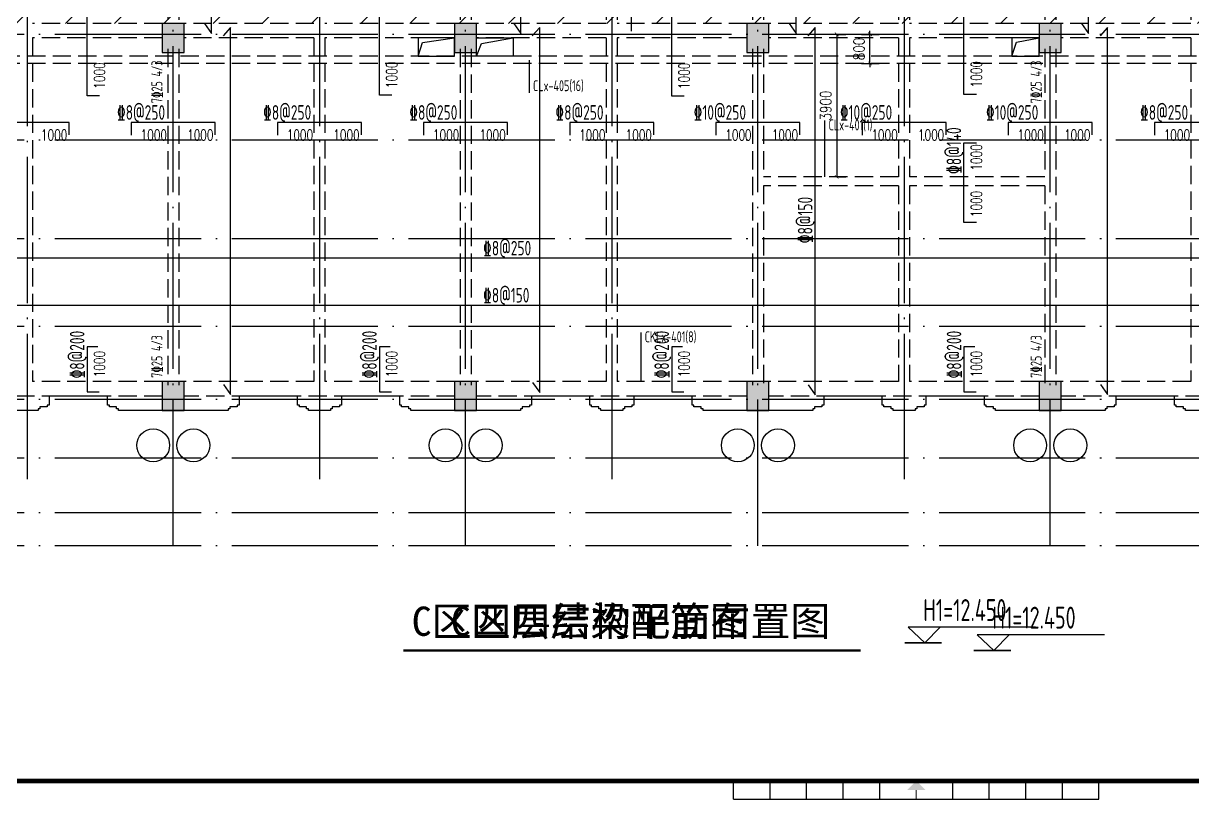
# Model space of a CAD drawing. Header units: millimetres. Extents: x 2998490 to 15040601, y 444546 to 7822218.
# Drawn here: x 14637164 to 14669164, y 7570354 to 7591602 of the extents above; entities that cross this region are included whole.
import ezdxf

# ---------------------------------------------------------------- set-up
doc = ezdxf.new("R2010")
doc.units = ezdxf.units.MM
doc.header["$LTSCALE"] = 2000
doc.linetypes.add('DASH', pattern=[0.35, 0.25, -0.1])
doc.linetypes.add('DOTE', pattern=[2.42, 2, -0.2, 0.02, -0.2])
for name, color, linetype in [('3-AXIS', 3, 'Continuous'), ('3-ban', 84, 'Continuous'), ('3-ban-hatch', 9, 'Continuous'), ('3-ban-rein', 1, 'Continuous'), ('3-ban-TEXT', 7, 'Continuous'), ('3-COLUMN-UP', 2, 'Continuous'), ('3-dote', 43, 'DOTE'), ('3-HATCH', 8, 'Continuous'), ('3-liang-rein-Y', 130, 'Continuous'), ('3-liang-R截面-X', 50, 'Continuous'), ('3-liang-s-1', 44, 'Continuous'), ('3-liang-xu', 120, 'DASH'), ('3-装饰线脚', 7, 'Continuous'), ('图框', 7, 'Continuous')]:
    doc.layers.add(name, color=color, linetype=linetype)
doc.styles.add('DIM_FONT', font='SIMPLEX', dxfattribs={"width": 0.8, "bigfont": 'HZTXT'})
doc.styles.add('TJ1', font='tj-romans1.shx', dxfattribs={"width": 0.8, "bigfont": 'tj-hztxt1.shx'})
doc.styles.add('TSSD_Rein', font='Tssdeng.shx', dxfattribs={"width": 0.7, "bigfont": 'hztxt.shx'})
doc.styles.add('黑体', font='SIMHEI.TTF')
doc.dimstyles.new('DIMN100', dxfattribs={"dimtxt": 300, "dimasz": 100, "dimexe": 250, "dimexo": 300, "dimgap": 150, "dimtad": 1, "dimdec": 0, "dimzin": 0, "dimdsep": 46, "dimtxsty": 'DIM_FONT', "dimblk": 'ARCHTICK', "dimcen": 0.09, "dimclrt": 7, "dimazin": 2, "dimtfac": 1, "dimtdec": 0, "dimtix": 1, "dimtmove": 2, "dimatfit": 3, "dimldrblk": 'ARCHTICK', "dimfxl": 0, "dimtolj": 1, "dimtzin": 0, "dimarcsym": 0})

# ---------------------------------------------------------------- blocks, each defined once
blk = doc.blocks.new('TJAD_TK_A0')
at = {"layer": '图框'}
for p, q in [((1517.5, -436.65), (1517.5, -431.65)), ((1527.5, -436.65), (1527.5, -431.65)), ((1537.5, -436.65), (1537.5, -431.65)), ((1547.5, -436.65), (1547.5, -431.65)), ((1557.5, -436.65), (1557.5, -431.65)), ((1577.5, -436.65), (1577.5, -431.65)), ((1587.5, -436.65), (1587.5, -431.65)), ((1597.5, -436.65), (1597.5, -431.65)), ((1607.5, -436.65), (1607.5, -431.65)), ((1617.5, -436.65), (1617.5, -431.65)), ((1517.5, -436.65), (1617.5, -436.65))]:
    blk.add_line(p, q, dxfattribs=at)
at = {"layer": '图框', "const_width": 1.2}
blk.add_lwpolyline([(2152, -431.7), (2152, 389.3), (998, 389.3), (998, -431.7)], close=True, dxfattribs=at)
at = {"layer": '图框', "const_width": 0.3}
blk.add_lwpolyline([(1567.5, -434.15), (1567.5, -436.65)], dxfattribs=at)
at = {"layer": '图框'}
blk.add_solid([(1570, -434.15), (1565, -434.15), (1567.5, -431.65)], dxfattribs=at)
blk = doc.blocks.new('_ArchTick')
at = {"color": 0, "linetype": 'ByBlock', "const_width": 0.15}
blk.add_lwpolyline([(-0.5, -0.5), (0.5, 0.5)], dxfattribs=at)
blk = doc.blocks.new('*D1808')
at = {"layer": '3-ban', "color": 0, "lineweight": -2}
for p, q in [((14659424, 7591302), (14659424, 7587402)), ((14659426, 7591302), (14659674, 7591302)), ((14659426, 7587402), (14659674, 7587402))]:
    blk.add_line(p, q, dxfattribs=at)
at = {"layer": 'Defpoints', "color": 0}
for p in [(14659126, 7591302), (14659126, 7587402), (14659424, 7587402)]:
    blk.add_point(p, dxfattribs=at)
at = {"layer": '3-ban', "color": 0, "lineweight": -2, "xscale": 100, "yscale": 100, "zscale": 100}
for p, rotation in [((14659424, 7591302), 90), ((14659424, 7587402), 270)]:
    blk.add_blockref('_ArchTick', p, dxfattribs=dict(at, rotation=rotation))
at = {"layer": '3-ban', "color": 7, "insert": (14659124, 7589352), "char_height": 300, "attachment_point": 5, "rotation": 90, "style": 'DIM_FONT'}
blk.add_mtext('\\A1;3900', dxfattribs=at)
blk = doc.blocks.new('*D1810')
at = {"layer": '3-ban', "color": 0, "lineweight": -2}
for p, q in [((14660334, 7591302), (14660334, 7591402)), ((14660105, 7591302), (14660584, 7591302)), ((14660334, 7590502), (14660334, 7591302)), ((14660105, 7590502), (14660584, 7590502)), ((14660334, 7590502), (14660334, 7590402))]:
    blk.add_line(p, q, dxfattribs=at)
at = {"layer": 'Defpoints', "color": 0}
for p in [(14659805, 7591302), (14660334, 7591302), (14659805, 7590502)]:
    blk.add_point(p, dxfattribs=at)
at = {"layer": '3-ban', "color": 0, "lineweight": -2, "xscale": 100, "yscale": 100, "zscale": 100}
for p, rotation in [((14660334, 7591302), 270), ((14660334, 7590502), 90)]:
    blk.add_blockref('_ArchTick', p, dxfattribs=dict(at, rotation=rotation))
at = {"layer": '3-ban', "color": 7, "insert": (14660034, 7590902), "char_height": 300, "attachment_point": 5, "rotation": 90, "style": 'DIM_FONT'}
blk.add_mtext('\\A1;800', dxfattribs=at)

msp = doc.modelspace()

# ---------------------------------------------------------------- hatches: boundary and pattern name
at = {"layer": '3-ban-hatch'}
h = msp.add_hatch(dxfattribs=at)
h.set_pattern_fill('ANSI31', color=8, scale=300, style=0)
h.set_pattern_definition([(225, (29074325.8, 15266828), (673.51921, -673.51921), [])])
h.paths.add_polyline_path([(14691566.9, 7595002), (14691566.9, 7588602), (14692155.7, 7588602), (14692660.5, 7588297.4), (14695264, 7585694.7), (14695493.1, 7585140.6), (14695493.1, 7581461.7), (14695262.8, 7580908.1), (14692660.8, 7578306), (14692106.7, 7578077), (14688427.3, 7578077), (14687873.3, 7578306.2), (14685271.6, 7580907.9), (14685041.9, 7581461.7), (14685041.9, 7583002), (14681566.9, 7583002), (14681566.9, 7588602), (14681566.9, 7591302), (14681566.9, 7591602), (14618716.9, 7591602), (14618716.9, 7595002)])
at = {"layer": '3-HATCH'}
for points in [[(14641566.9, 7591602), (14640966.9, 7591602), (14640966.9, 7590802), (14641566.9, 7590802)], [(14649566.9, 7591602), (14648966.9, 7591602), (14648966.9, 7590802), (14649566.9, 7590802)], [(14657566.9, 7591602), (14656966.9, 7591602), (14656966.9, 7590802), (14657566.9, 7590802)], [(14665566.9, 7591602), (14664966.9, 7591602), (14664966.9, 7590802), (14665566.9, 7590802)], [(14641566.9, 7581802), (14640966.9, 7581802), (14640966.9, 7581002), (14641566.9, 7581002)], [(14649566.9, 7581802), (14648966.9, 7581802), (14648966.9, 7581002), (14649566.9, 7581002)], [(14657566.9, 7581802), (14656966.9, 7581802), (14656966.9, 7581002), (14657566.9, 7581002)], [(14665566.9, 7581802), (14664966.9, 7581802), (14664966.9, 7581002), (14665566.9, 7581002)]]:
    msp.add_hatch(color=256, dxfattribs=at).paths.add_polyline_path(points)

# ---------------------------------------------------------------- linework, layer by layer
at = {"layer": '3-AXIS', "color": 15, "linetype": 'DOTE'}
for p, q in [((14641266.8, 7577302), (14641266.8, 7607816.5)), ((14649266.8, 7577302), (14649266.8, 7607816.5)), ((14657266.8, 7577302), (14657266.8, 7607816.5)), ((14665266.8, 7577302), (14665266.8, 7607816.5)), ((14695266.8, 7591302), (14614408.5, 7591302)), ((14695266.8, 7588402), (14614408.5, 7588402)), ((14695266.8, 7585702), (14614408.5, 7585702)), ((14695266.8, 7583302), (14614408.5, 7583302)), ((14695266.8, 7581302), (14614408.5, 7581302)), ((14695266.8, 7579702), (14614408.5, 7579702)), ((14695266.8, 7578202), (14614408.5, 7578202)), ((14695266.8, 7577302), (14614408.5, 7577302))]:
    msp.add_line(p, q, dxfattribs=at)
at = {"layer": '3-ban'}
msp.add_lwpolyline([(14666755.3, 7574868.2), (14663268.3, 7574868.2), (14663724, 7574436.9), (14663179, 7574436.9), (14664187.8, 7574436.9), (14663724, 7574436.9), (14664148, 7574868.2)], dxfattribs=at)
at = {"layer": '3-ban', "const_width": 70}
msp.add_lwpolyline([(14647559.6, 7574436.9), (14660075.7, 7574436.9)], dxfattribs=at)
at = {"layer": '3-ban-rein'}
for points in [[(14642122.7, 7591597.8), (14642316.1, 7591324.1), (14642316.1, 7595281.4), (14642113, 7595052)], [(14650585.4, 7591597.8), (14650778.8, 7591324.1), (14650778.8, 7595281.4), (14650575.7, 7595052)], [(14658122.7, 7591597.8), (14658316.1, 7591324.1), (14658316.1, 7595281.4), (14658113, 7595052)], [(14666122.7, 7591597.8), (14666316.1, 7591324.1), (14666316.1, 7595281.4), (14666113, 7595052)], [(14639245.3, 7589617), (14638907.3, 7589617), (14638907.3, 7592602), (14639253.3, 7592602)], [(14647245.3, 7589636.7), (14646907.3, 7589636.7), (14646907.3, 7592602), (14647253.3, 7592602)], [(14655245.3, 7589608.2), (14654907.3, 7589608.2), (14654907.3, 7592602), (14655253.3, 7592602)], [(14663245.3, 7589653.7), (14662907.3, 7589653.7), (14662907.3, 7592602), (14663253.3, 7592602)], [(14642643.5, 7581719.8), (14642837, 7581446.2), (14642837, 7591492.3), (14642633.9, 7591262.9)], [(14651101.3, 7581768), (14651294.8, 7581494.4), (14651294.8, 7591492.3), (14651091.7, 7591262.9)], [(14658643.5, 7581707.3), (14658837, 7581433.6), (14658837, 7591492.3), (14658633.9, 7591262.9)], [(14666643.5, 7581715.5), (14666837, 7581441.9), (14666837, 7591492.3), (14666633.9, 7591262.9)], [(14638416.8, 7588549.4), (14638416.8, 7588887.3), (14636116.8, 7588887.3), (14636116.8, 7588541.3)], [(14642416.8, 7588549.4), (14642416.8, 7588887.3), (14640116.8, 7588887.3), (14640116.8, 7588541.3)], [(14646416.8, 7588549.4), (14646416.8, 7588887.3), (14644116.8, 7588887.3), (14644116.8, 7588541.3)], [(14650416.8, 7588549.4), (14650416.8, 7588887.3), (14648116.8, 7588887.3), (14648116.8, 7588541.3)], [(14654416.8, 7588549.4), (14654416.8, 7588887.3), (14652116.8, 7588887.3), (14652116.8, 7588541.3)], [(14658416.8, 7588549.4), (14658416.8, 7588887.3), (14656116.8, 7588887.3), (14656116.8, 7588541.3)], [(14662416.8, 7588549.4), (14662416.8, 7588887.3), (14660116.8, 7588887.3), (14660116.8, 7588541.3)], [(14666416.8, 7588549.4), (14666416.8, 7588887.3), (14664116.8, 7588887.3), (14664116.8, 7588541.3)], [(14670416.8, 7588549.4), (14670416.8, 7588887.3), (14668116.8, 7588887.3), (14668116.8, 7588541.3)], [(14663245.3, 7586152), (14662907.3, 7586152), (14662907.3, 7588335.2), (14663253.3, 7588335.2)], [(14682530.9, 7584833.4), (14682530.9, 7585171.4), (14618819.5, 7585171.4), (14618819.5, 7584825.4)], [(14681204.9, 7584076.7), (14681478.5, 7583883.3), (14618817.4, 7583883.3), (14619046.8, 7584086.4)], [(14639199.4, 7582745), (14638907.3, 7582745), (14638907.3, 7581519), (14639236.6, 7581519)], [(14647199.4, 7582745), (14646907.3, 7582745), (14646907.3, 7581519), (14647236.6, 7581519)], [(14655199.4, 7582745), (14654907.3, 7582745), (14654907.3, 7581519), (14655236.6, 7581519)], [(14663199.4, 7582745), (14662907.3, 7582745), (14662907.3, 7581519), (14663236.6, 7581519)]]:
    msp.add_lwpolyline(points, dxfattribs=at)
at = {"layer": '3-COLUMN-UP'}
for points in [[(14641566.9, 7591602), (14640966.9, 7591602), (14640966.9, 7590802), (14641566.9, 7590802)], [(14649566.9, 7591602), (14648966.9, 7591602), (14648966.9, 7590802), (14649566.9, 7590802)], [(14657566.9, 7591602), (14656966.9, 7591602), (14656966.9, 7590802), (14657566.9, 7590802)], [(14665566.9, 7591602), (14664966.9, 7591602), (14664966.9, 7590802), (14665566.9, 7590802)], [(14641566.9, 7581802), (14640966.9, 7581802), (14640966.9, 7581002), (14641566.9, 7581002)], [(14649566.9, 7581802), (14648966.9, 7581802), (14648966.9, 7581002), (14649566.9, 7581002)], [(14657566.9, 7581802), (14656966.9, 7581802), (14656966.9, 7581002), (14657566.9, 7581002)], [(14665566.9, 7581802), (14664966.9, 7581802), (14664966.9, 7581002), (14665566.9, 7581002)]]:
    msp.add_lwpolyline(points, close=True, dxfattribs=at)
at = {"layer": '3-dote'}
for p, q in [((14637266.8, 7607307.2), (14637266.8, 7579125.6)), ((14645266.8, 7607307.2), (14645266.8, 7579125.6)), ((14653266.8, 7607307.2), (14653266.8, 7579125.6)), ((14661266.8, 7607307.2), (14661266.8, 7579125.6))]:
    msp.add_line(p, q, dxfattribs=at)
at = {"layer": '3-liang-R截面-X'}
for p, q in [((14653802, 7592954), (14653802, 7591385.1)), ((14651003.8, 7590593.9), (14651003.8, 7589705.3)), ((14659093.6, 7588940.4), (14659093.6, 7587402)), ((14654060.2, 7583140.4), (14654060.2, 7581802))]:
    msp.add_line(p, q, dxfattribs=at)
msp.add_lwpolyline([(14664863.1, 7575075.8), (14661376.1, 7575075.8), (14661831.8, 7574644.5), (14661286.8, 7574644.5), (14662295.6, 7574644.5), (14661831.8, 7574644.5), (14662255.7, 7575075.8)], dxfattribs=at)
at = {"layer": '3-liang-R截面-X', "const_width": 70}
msp.add_lwpolyline([(14648631.3, 7574436.9), (14657900.3, 7574436.9)], dxfattribs=at)
at = {"layer": '3-liang-s-1'}
for points in [[(14647966.8, 7590702), (14648966.8, 7590702), (14648966.8, 7591202), (14647966.8, 7591202)], [(14649566.9, 7591202), (14650566.8, 7591202), (14650566.8, 7590702), (14649566.9, 7590702)], [(14664216.8, 7590702), (14664966.8, 7590702), (14664966.8, 7591202), (14664216.8, 7591202)]]:
    msp.add_lwpolyline(points, close=True, dxfattribs=at)
for points in [[(14647966.8, 7590702), (14648085.8, 7591076.1), (14648966.8, 7591202)], [(14649566.9, 7590702), (14649697.7, 7591052.3), (14650566.8, 7591202)], [(14664216.8, 7590702), (14664342.3, 7591084.9), (14664966.8, 7591202)], [(14641266.8, 7581002), (14639766.8, 7581002), (14639766.8, 7581052), (14639716.8, 7581052), (14639716.8, 7581102), (14639516.8, 7581102), (14639516.8, 7581152), (14639466.8, 7581152), (14639466.8, 7581402), (14637866.8, 7581402), (14637866.8, 7581152), (14637816.8, 7581152), (14637816.8, 7581102), (14637616.8, 7581102), (14637616.8, 7581052), (14637566.8, 7581052), (14637566.8, 7581002), (14636966.8, 7581002)], [(14649266.8, 7581002), (14647766.8, 7581002), (14647766.8, 7581052), (14647716.8, 7581052), (14647716.8, 7581102), (14647516.8, 7581102), (14647516.8, 7581152), (14647466.8, 7581152), (14647466.8, 7581402), (14645866.8, 7581402), (14645866.8, 7581152), (14645816.8, 7581152), (14645816.8, 7581102), (14645616.8, 7581102), (14645616.8, 7581052), (14645566.8, 7581052), (14645566.8, 7581002), (14644966.8, 7581002), (14644966.8, 7581052), (14644916.8, 7581052), (14644916.8, 7581102), (14644716.8, 7581102), (14644716.8, 7581152), (14644666.8, 7581152), (14644666.8, 7581402), (14643066.8, 7581402), (14643066.8, 7581152), (14643016.8, 7581152), (14643016.8, 7581102), (14642816.8, 7581101.7), (14642816.8, 7581052), (14642766.8, 7581052), (14642766.8, 7581002), (14641266.8, 7581002)], [(14657266.8, 7581002), (14655766.8, 7581002), (14655766.8, 7581052), (14655716.8, 7581052), (14655716.8, 7581102), (14655516.8, 7581102), (14655516.8, 7581152), (14655466.8, 7581152), (14655466.8, 7581402), (14653866.8, 7581402), (14653866.8, 7581152), (14653816.8, 7581152), (14653816.8, 7581102), (14653616.8, 7581102), (14653616.8, 7581052), (14653566.8, 7581052), (14653566.8, 7581002), (14652966.8, 7581002), (14652966.8, 7581052), (14652916.8, 7581052), (14652916.8, 7581102), (14652716.8, 7581102), (14652716.8, 7581152), (14652666.8, 7581152), (14652666.8, 7581402), (14651066.8, 7581402), (14651066.8, 7581152), (14651016.8, 7581152), (14651016.8, 7581102), (14650816.8, 7581101.7), (14650816.8, 7581052), (14650766.8, 7581052), (14650766.8, 7581002), (14649266.8, 7581002)], [(14665266.8, 7581002), (14663766.8, 7581002), (14663766.8, 7581052), (14663716.8, 7581052), (14663716.8, 7581102), (14663516.8, 7581102), (14663516.8, 7581152), (14663466.8, 7581152), (14663466.8, 7581402), (14661866.8, 7581402), (14661866.8, 7581152), (14661816.8, 7581152), (14661816.8, 7581102), (14661616.8, 7581102), (14661616.8, 7581052), (14661566.8, 7581052), (14661566.8, 7581002), (14660966.8, 7581002), (14660966.8, 7581052), (14660916.8, 7581052), (14660916.8, 7581102), (14660716.8, 7581102), (14660716.8, 7581152), (14660666.8, 7581152), (14660666.8, 7581402), (14659066.8, 7581402), (14659066.8, 7581152), (14659016.8, 7581152), (14659016.8, 7581102), (14658816.8, 7581101.7), (14658816.8, 7581052), (14658766.8, 7581052), (14658766.8, 7581002), (14657266.8, 7581002)], [(14669566.8, 7581002), (14668966.8, 7581002), (14668966.8, 7581052), (14668916.8, 7581052), (14668916.8, 7581102), (14668716.8, 7581102), (14668716.8, 7581152), (14668666.8, 7581152), (14668666.8, 7581402), (14667066.8, 7581402), (14667066.8, 7581152), (14667016.8, 7581152), (14667016.8, 7581102), (14666816.8, 7581101.7), (14666816.8, 7581052), (14666766.8, 7581052), (14666766.8, 7581002), (14665266.8, 7581002)]]:
    msp.add_lwpolyline(points, dxfattribs=at)
at = {"layer": '3-liang-xu'}
for p, q in [((14641116.9, 7595002), (14641116.9, 7591602)), ((14641416.9, 7595002), (14641416.9, 7591602)), ((14649116.9, 7595002), (14649116.9, 7591602)), ((14649416.9, 7595002), (14649416.9, 7591602)), ((14653116.9, 7595002), (14653116.9, 7591602)), ((14653416.9, 7595002), (14653416.9, 7591602)), ((14657116.9, 7595002), (14657116.9, 7591602)), ((14657416.9, 7595002), (14657416.9, 7591602)), ((14661116.9, 7595002), (14661116.9, 7591602)), ((14661416.9, 7595002), (14661416.9, 7591602)), ((14665116.9, 7595002), (14665116.9, 7591602)), ((14665416.9, 7595002), (14665416.9, 7591602)), ((14669116.9, 7595002), (14669116.9, 7591602)), ((14640966.9, 7591602), (14637416.9, 7591602)), ((14645116.9, 7591602), (14641566.9, 7591602)), ((14648970.2, 7591602), (14645416.9, 7591602)), ((14653116.9, 7591602), (14649566.9, 7591602)), ((14656966.9, 7591602), (14653416.9, 7591602)), ((14661116.9, 7591602), (14657566.9, 7591602)), ((14664966.9, 7591602), (14661416.9, 7591602)), ((14669116.9, 7591602), (14665566.9, 7591602)), ((14640966.9, 7591202), (14637416.9, 7591202)), ((14637416.9, 7591202), (14637416.9, 7581802)), ((14645116.9, 7591202), (14641566.9, 7591202)), ((14645116.9, 7591202), (14645116.9, 7581802)), ((14648966.9, 7591202), (14645416.9, 7591202)), ((14645416.9, 7591202), (14645416.9, 7581802)), ((14653116.9, 7591202), (14649566.9, 7591202)), ((14653116.9, 7591202), (14653116.9, 7581802)), ((14656966.9, 7591202), (14653416.9, 7591202)), ((14653416.9, 7591202), (14653416.9, 7581802)), ((14661116.9, 7591202), (14657566.9, 7591202)), ((14661116.9, 7591202), (14661116.9, 7587402)), ((14664966.9, 7591202), (14661416.9, 7591202)), ((14661416.9, 7591202), (14661416.9, 7587402)), ((14669116.9, 7591202), (14665566.9, 7591202)), ((14669116.9, 7591202), (14669116.9, 7581802)), ((14641116.9, 7590902), (14641116.9, 7581702)), ((14641416.9, 7590902), (14641416.9, 7581702)), ((14649116.9, 7590902), (14649116.9, 7581702)), ((14649416.9, 7590902), (14649416.9, 7581702)), ((14657116.9, 7590902), (14657116.9, 7581702)), ((14657416.9, 7590902), (14657416.9, 7587402)), ((14665116.9, 7590902), (14665116.9, 7587402)), ((14665416.9, 7590902), (14665416.9, 7581702)), ((14681166.9, 7590702), (14619016.9, 7590702)), ((14681166.9, 7590502), (14619016.9, 7590502)), ((14661116.9, 7587402), (14657416.9, 7587402)), ((14665116.9, 7587402), (14661416.9, 7587402)), ((14661116.9, 7587152), (14657416.9, 7587152)), ((14657416.9, 7587152), (14657416.9, 7581702)), ((14661116.9, 7587152), (14661116.9, 7581802)), ((14665116.9, 7587152), (14661416.9, 7587152)), ((14661416.9, 7587152), (14661416.9, 7581802)), ((14665116.9, 7587152), (14665116.9, 7581702)), ((14640966.9, 7581802), (14637416.9, 7581802)), ((14645116.9, 7581802), (14641566.9, 7581802)), ((14648966.9, 7581802), (14645416.9, 7581802)), ((14653116.9, 7581802), (14649566.9, 7581802)), ((14656966.9, 7581802), (14653416.9, 7581802)), ((14661116.9, 7581802), (14657566.9, 7581802)), ((14664966.9, 7581802), (14661416.9, 7581802)), ((14669116.9, 7581802), (14665566.9, 7581802)), ((14640966.9, 7581402), (14633566.9, 7581402)), ((14648966.9, 7581402), (14641566.9, 7581402)), ((14656966.9, 7581402), (14649566.9, 7581402)), ((14664966.9, 7581402), (14657566.9, 7581402)), ((14672966.9, 7581402), (14665566.9, 7581402))]:
    msp.add_line(p, q, dxfattribs=at)
at = {"layer": '3-装饰线脚'}
for centre in [(14640716.8, 7580052), (14641816.8, 7580052), (14648716.8, 7580052), (14649816.8, 7580052), (14656716.8, 7580052), (14657816.8, 7580052), (14664716.8, 7580052), (14665816.8, 7580052)]:
    msp.add_circle(centre, 450, dxfattribs=at)

# ---------------------------------------------------------------- block references
at = {"layer": '图框', "xscale": 100, "yscale": 100, "zscale": 100}
msp.add_blockref('TJAD_TK_A0', (14504849.7, 7614033.9), dxfattribs=at)

# ---------------------------------------------------------------- texts
at = {"layer": '3-ban', "style": 'TSSD_Rein', "width": 0.7}
for s, rotation, p in [('%%1328@250', 0.00581, (14639724.3, 7588964.2, -5065)), ('%%1328@250', 0.00581, (14643724.3, 7588964.2, -5065)), ('%%1328@250', 0.00581, (14647724.3, 7588964.2, -5065)), ('%%1328@250', 0.00581, (14651724.3, 7588964.2, -5065)), ('%%13210@250', 0.00581, (14655508.9, 7588964.2, -5065)), ('%%13210@250', 0.00581, (14659508.9, 7588964.2, -5065)), ('%%13210@250', 0.00581, (14663508.9, 7588964.2, -5065)), ('%%1328@250', 0.00581, (14667724.3, 7588964.2, -5065)), ('%%1328@140', 89.99419, (14662830.3, 7587480.6, -5065)), ('%%1328@150', 89.99419, (14658759.9, 7585584.3, -5065)), ('%%1328@250', 0.00581, (14649744.2, 7585248.3, -5065)), ('%%1328@150', 0.00581, (14649744.2, 7583960.2, -5065)), ('%%1328@200', 90.00581, (14638835.1, 7581881.1, -5065)), ('%%1328@200', 90.00581, (14646835.1, 7581881.1, -5065)), ('%%1328@200', 90.00581, (14654835.1, 7581881.1, -5065)), ('%%1328@200', 90.00581, (14662835.1, 7581881.1, -5065))]:
    msp.add_text(s, height=400, rotation=rotation, dxfattribs=at).set_placement(p)
at = {"layer": '3-ban', "style": '黑体'}
msp.add_text('C区四层结构平面布置图', height=800, dxfattribs=at).set_placement((14647790.9, 7574836.9))
at = {"layer": '3-ban', "style": 'TSSD_Rein', "width": 0.7}
msp.add_text('H1=12.450', height=600, dxfattribs=at).set_placement((14663683.5, 7575035.4))
at = {"layer": '3-ban-TEXT', "style": 'TJ1', "width": 0.7}
for p in [(14639397.2, 7589814), (14647397.2, 7589833.6), (14655397.2, 7589805.1), (14663397.2, 7589850.6), (14663397.2, 7587571.9), (14663397.2, 7586298.9), (14639397.2, 7581914.9), (14647397.2, 7581914.9), (14655397.2, 7581914.9), (14663397.2, 7581914.9)]:
    msp.add_text('1000', height=300, rotation=90, dxfattribs=at).set_placement(p)
for p in [(14637646.5, 7588397.4), (14640373.5, 7588397.4), (14641646.5, 7588397.4), (14644373.5, 7588397.4), (14645646.5, 7588397.4), (14648373.5, 7588397.4), (14649646.5, 7588397.4), (14652373.5, 7588397.4), (14653646.5, 7588397.4), (14656373.5, 7588397.4), (14657646.5, 7588397.4), (14660373.5, 7588397.4), (14661646.5, 7588397.4), (14664373.5, 7588397.4), (14665646.5, 7588397.4), (14668373.5, 7588397.4)]:
    msp.add_text('1000', height=300, dxfattribs=at).set_placement(p)
at = {"layer": '3-liang-rein-Y', "style": 'TSSD_Rein', "width": 0.7}
for p in [(14640967.9, 7589417.9), (14665031.4, 7589415.1), (14640967.9, 7581902), (14665031.4, 7581902)]:
    msp.add_text('7%%13225 4/3', height=300, rotation=90, dxfattribs=at).set_placement(p)
at = {"layer": '3-liang-R截面-X', "style": 'TSSD_Rein', "width": 0.7}
for s, height, p in [('CLx-405(16)', 300, (14651111.8, 7589745.9)), ('CLx-401(1)', 300, (14659201.6, 7588672.7)), ('CKLx-401(8)', 300, (14654168.2, 7582872.7)), ('H1=12.450', 600, (14661791.3, 7575242.9))]:
    msp.add_text(s, height=height, dxfattribs=at).set_placement(p)
at = {"layer": '3-liang-R截面-X', "style": '黑体'}
msp.add_text('C区四层梁配筋图', height=800, dxfattribs=at).set_placement((14648862.6, 7574836.9))

# ---------------------------------------------------------------- dimensions: what is measured, and where the dimension line sits
at = {"layer": '3-ban'}
for base, p1, p2, picture, middle in [((14660334, 7591302), (14659805.4, 7590502), (14659805.4, 7591302), '*D1810', (14660034, 7590902)), ((14659424, 7587402), (14659125.9, 7591302), (14659125.9, 7587402), '*D1808', (14659124, 7589352))]:
    dim = msp.add_linear_dim(base=base, p1=p1, p2=p2, angle=90, dimstyle='DIMN100', dxfattribs=at)
    dim.commit()
    dim.dimension.update_dxf_attribs({"geometry": picture, "text_midpoint": middle})

doc.saveas('drawing.dxf')
